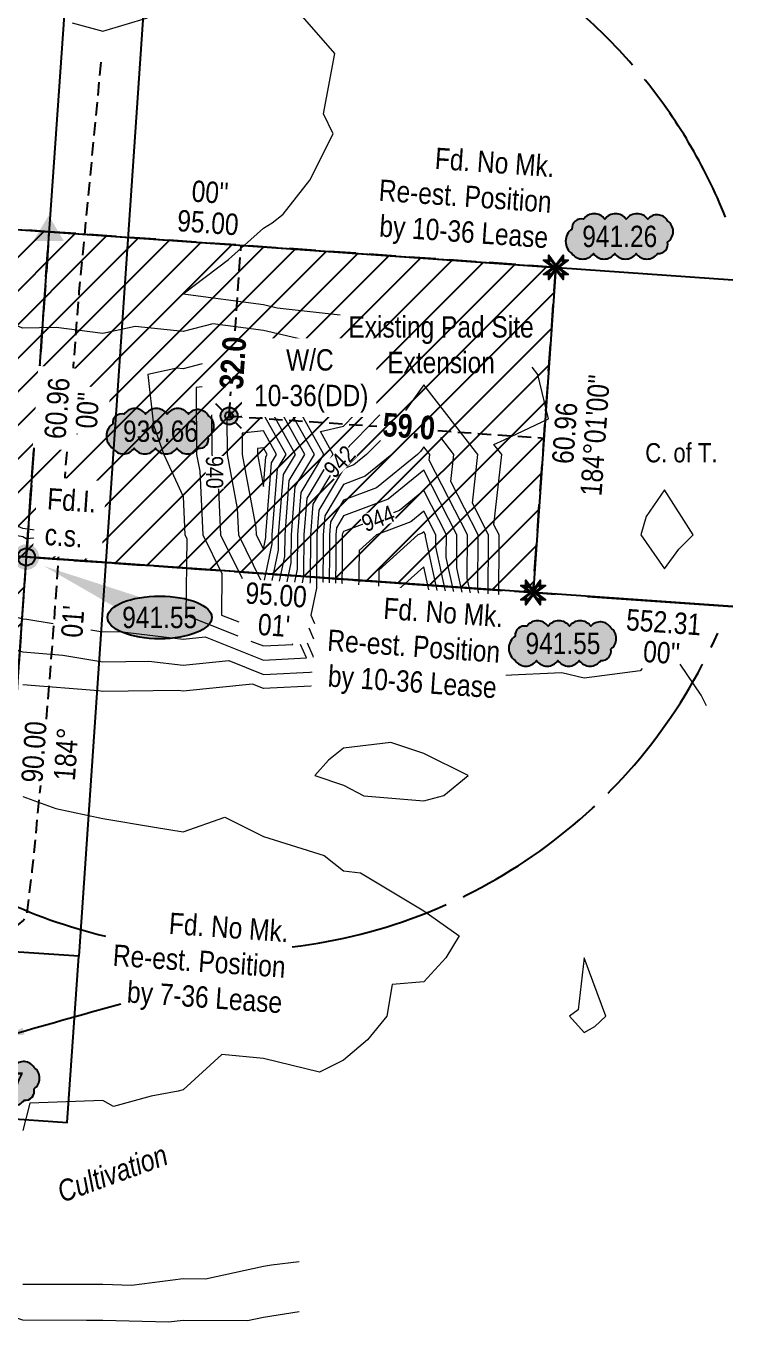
# Model space of a CAD drawing. Extents: x 302350 to 304876, y 5808283 to 5811113.
# Drawn here: x 304173 to 304503, y 5808665 to 5809276 of the extents above; entities that cross this region are included whole.
import ezdxf
from ezdxf.enums import TextEntityAlignment as Align

# ---------------------------------------------------------------- set-up
doc = ezdxf.new("R2010")
doc.units = 0
doc.header["$LTSCALE"] = 5
for name, pattern in [('foc-ACCESSROAD', [3.75, 2.5, -1.25]), ('foc-BUFFER', [16.75, 15, -1.75]), ('foc-QUARTERLINE', [33, 25, -3, 2, -3]), ('foc-TIELINE', [1.875, 1.25, -0.625]), ('UG_PIPE', [1.875, 1.25, -0.625])]:
    doc.linetypes.add(name, pattern=pattern)
for name, color, linetype in [('AS-PIPE-UG', 44, 'UG_PIPE'), ('AUX-BUFFER', 7, 'foc-BUFFER'), ('C-RW', 13, 'Continuous'), ('C-WS', 13, 'foc-ACCESSROAD'), ('F-RW', 190, 'Continuous'), ('L-AREAREQUIRED', 7, 'Continuous'), ('L-BD', 7, 'Continuous'), ('L-BD1', 253, 'Continuous'), ('L-MON', 1, 'Continuous'), ('L-MON-T', 1, 'Continuous'), ('L-QSEC', 8, 'foc-QUARTERLINE'), ('L-TITLEDB', 4, 'Continuous'), ('L-TITLEDB-T', 4, 'Continuous'), ('P-ELEVATION', 7, 'Continuous'), ('P-PROPOSED', 10, 'Continuous'), ('T-TIE', 201, 'foc-TIELINE')]:
    doc.layers.add(name, color=color, linetype=linetype)
doc.layers.add('C-TOPO-MAJR', color=7, linetype='Continuous', lineweight=15, true_color=0xd3aa5f)
doc.layers.add('C-TOPO-MINR', color=7, linetype='Continuous', lineweight=13, true_color=0xe9d5af)
doc.layers.add('C-TOPO-MAJR-TEXT', color=7, linetype='Continuous', true_color=0x644b1b)
doc.layers.add('P-PROPOSED-EXISTING-H', color=7, linetype='Continuous', true_color=0xffeebd)
doc.layers.add('T-TEXT', color=48, linetype='Continuous', lineweight=18)
doc.styles.add('80', font='ARIALN.TTF', dxfattribs={"height": 10})
doc.styles.add('80CG', font='ARIALN.TTF', dxfattribs={"height": 10})
doc.styles.add('80L', font='ARIALN.TTF', dxfattribs={"height": 10})
doc.styles.add('80LS', font='ARIALNI.TTF', dxfattribs={"height": 10})
doc.styles.add('BOLD', font='ARIALNB.TTF')
doc.styles.get("Standard").update_dxf_attribs({"font": 'ARIALN.TTF'})
doc.dimstyles.new('Compass 5 000', dxfattribs={"dimscale": 5, "dimtxt": 9, "dimasz": 2, "dimexe": 0.2, "dimexo": 0.0625, "dimgap": 0.5, "dimtad": 0, "dimtih": 1, "dimtoh": 1, "dimzin": 0, "dimdsep": 46, "dimtxsty": '80CG', "dimcen": 0.1, "dimse1": 1, "dimse2": 1, "dimclrd": 256, "dimclrt": 256, "dimaunit": 1, "dimadec": 4, "dimazin": 0, "dimtfac": 0.06, "dimtofl": 0, "dimtmove": 0, "dimatfit": 1, "dimfxl": 0.2, "dimtolj": 1, "dimtzin": 0, "dimlwd": -1, "dimarcsym": 0})

# ---------------------------------------------------------------- blocks, each defined once
blk = doc.blocks.new('STRIA')
blk.add_hatch(color=255).paths.add_polyline_path([(-0.04, 1.52), (-1.47, -0.87), (1.39, -0.87)])
blk = doc.blocks.new('STRIAA')
blk.add_blockref('STRIA', (0, 0))
blk = doc.blocks.new('STRIB')
at = {"color": 1}
blk.add_solid([(-1.12, -0.67), (-0.04, 1.13), (1.04, -0.67)], dxfattribs=at)
blk = doc.blocks.new('STRIBB')
blk.add_blockref('STRIB', (0, 0))
blk = doc.blocks.new('STRICC')
for name in ['STRIAA', 'STRIBB']:
    blk.add_blockref(name, (0, 0))
blk = doc.blocks.new('fdspike')
blk.add_blockref('STRICC', (0, 0))
blk = doc.blocks.new('fdia')
at = {"color": 255, "const_width": 1}
blk.add_lwpolyline([(-0.5, 0, 1), (0.5, 0, 1)], format="xyb", close=True, dxfattribs=at)
blk = doc.blocks.new('Fdiaa')
blk.add_blockref('fdia', (0, 0))
blk = doc.blocks.new('fdib')
at = {"color": 1, "const_width": 1.6}
blk.add_lwpolyline([(-0.4, 0, 1), (0.4, 0, 1)], format="xyb", close=True, dxfattribs=at)
at = {"color": 1}
blk.add_circle((0, 0), 0.8, dxfattribs=at)
blk = doc.blocks.new('Fdibb')
blk.add_blockref('fdib', (0, 0))
blk = doc.blocks.new('fdicc')
for name in ['Fdibb', 'Fdiaa']:
    blk.add_blockref(name, (0, 0))
blk = doc.blocks.new('FDI')
blk.add_blockref('fdicc', (0, 0))
blk = doc.blocks.new('TEMP')
h = blk.add_hatch(color=255)
h.dxf.hatch_style = 1
h.paths.add_polyline_path([(0, 0.25), (-0.67, 1.15), (-0.67, 0.67), (-1.15, 0.67), (-0.25, 0), (-1.15, -0.67), (-0.67, -0.67), (-0.67, -1.15), (0, -0.25), (0.67, -1.15), (0.67, -0.67), (1.15, -0.67), (0.25, 0), (1.15, 0.67), (0.67, 0.67), (0.67, 1.15)])
h.paths.add_polyline_path([(0.57, 0.85), (0.57, 0.57), (0.85, 0.57), (0.08, 0), (0.85, -0.57), (0.57, -0.57), (0.57, -0.85), (0, -0.08), (-0.57, -0.85), (-0.57, -0.57), (-0.85, -0.57), (-0.08, 0), (-0.85, 0.57), (-0.57, 0.57), (-0.57, 0.85), (0, 0.08)], flags=16)
h = blk.add_hatch(color=1)
h.dxf.hatch_style = 1
h.paths.add_polyline_path([(0, 0.08), (-0.57, 0.85), (-0.57, 0.57), (-0.85, 0.57), (-0.08, 0), (-0.85, -0.57), (-0.57, -0.57), (-0.57, -0.85), (0, -0.08), (0.57, -0.85), (0.57, -0.57), (0.85, -0.57), (0.08, 0), (0.85, 0.57), (0.57, 0.57), (0.57, 0.85)])
at = {"color": 1}
for p, q in [((-0.08, 0), (0.08, 0)), ((0, 0.08), (0, -0.08))]:
    blk.add_line(p, q, dxfattribs=at)
at = {"color": 255, "flags": 128}
blk.add_lwpolyline([(-0.25, 0), (-1.15, 0.67), (-0.67, 0.67), (-0.67, 1.15), (0, 0.25), (0.67, 1.15), (0.67, 0.67), (1.15, 0.67), (0.25, 0), (1.15, -0.67), (0.67, -0.67), (0.67, -1.15), (0, -0.25), (-0.67, -1.15), (-0.67, -0.67), (-1.15, -0.67)], close=True, dxfattribs=at)
at = {"color": 1, "flags": 128}
blk.add_lwpolyline([(-0.08, 0), (-0.85, 0.57), (-0.57, 0.57), (-0.57, 0.85), (0, 0.08), (0.57, 0.85), (0.57, 0.57), (0.85, 0.57), (0.08, 0), (0.85, -0.57), (0.57, -0.57), (0.57, -0.85), (0, -0.08), (-0.57, -0.85), (-0.57, -0.57), (-0.85, -0.57)], close=True, dxfattribs=at)
blk = doc.blocks.new('*U69')
at = {"layer": 'P-ELEVATION'}
h = blk.add_hatch(color=111, dxfattribs=at)
h.dxf.hatch_style = 1
edge = h.paths.add_edge_path()
edge.add_ellipse((0, 0), major_axis=(-24.38, 0), ratio=0.410256, start_angle=0, end_angle=360)
at = {"layer": 'P-ELEVATION', "color": 7, "flags": 128}
blk.add_lwpolyline([(0, 0, 12.5, 0, 0), (-54.11, 24.02, 0, 0, 0)], format="xyseb", dxfattribs=at)
at = {"layer": 'P-ELEVATION', "color": 7}
blk.add_ellipse((0, 0), major_axis=(-24.38, 0), ratio=0.410256, dxfattribs=at)
at = {"layer": 'P-ELEVATION', "style": '80'}
blk.add_attdef('ELEVATION', text='', height=10, dxfattribs=at).set_placement((0, 0), align=Align.MIDDLE_CENTER)
blk = doc.blocks.new('wa')
at = {"layer": 'P-ELEVATION'}
h = blk.add_hatch(color=111, dxfattribs=at)
h.dxf.hatch_style = 1
edge = h.paths.add_edge_path()
edge.add_arc((-17.35, -4.5), 6.1, 215, 325)
edge.add_arc((-7.35, -4.5), 6.1, 215, 325)
edge.add_arc((2.65, -4.5), 6.1, 215, 325)
edge.add_arc((12.65, -4.5), 6.1, 215, 325)
edge.add_arc((18.14, -3.7), 4.32, 263.43363, 373.43363)
edge.add_arc((18.85, 2.3), 6.1, 305, 415)
edge.add_arc((17.45, 4.39), 5.69, 30.69553, 140.69553)
edge.add_arc((8.05, 4.5), 6.1, 35, 145)
edge.add_arc((-1.95, 4.5), 6.1, 35, 145)
edge.add_arc((-11.95, 4.5), 6.1, 35, 145)
edge.add_arc((-18.04, 3.81), 4.33, 75.42608, 185.42608)
edge.add_arc((-18.36, -2.3), 6.96, 125, 235)
at = {"color": 240, "flags": 128}
blk.add_lwpolyline([(-22.35, -8, 0.520567), (-12.35, -8, 0.520567), (-2.35, -8, 0.520567), (7.65, -8, 0.520567), (17.65, -8, 0.520567), (22.35, -2.7, 0.520567), (22.35, 7.3, 0.520567), (13.05, 8, 0.520567), (3.05, 8, 0.520567), (-6.95, 8, 0.520567), (-16.95, 8, 0.520567), (-22.35, 3.4, 0.520567)], format="xyb", close=True, dxfattribs=at)
at = {"layer": 'P-ELEVATION', "color": 240, "flags": 128}
blk.add_lwpolyline([(0, 0, 12.5, 0, 0), (-12.42, -6.43, 0, 0, 0)], format="xyseb", dxfattribs=at)
at = {"layer": 'P-ELEVATION', "color": 240, "style": '80'}
blk.add_attdef('ELEVATION', text='', height=10, dxfattribs=at).set_placement((0, 0), align=Align.MIDDLE_CENTER)
blk = doc.blocks.new('WC')
at = {"layer": 'L-MON'}
h = blk.add_hatch(color=255, dxfattribs=at)
h.dxf.hatch_style = 1
edge = h.paths.add_edge_path()
edge.add_arc((0, 0), 0.9, 0, 360)
at = {"layer": 'L-MON', "color": 240, "flags": 128}
for points in [[(-0.62, 0.5), (-1.23, 1.12)], [(0.52, 0.61), (1.13, 1.21)], [(-1.18, -1.18), (-0.56, -0.57)], [(1.16, -1.18), (0.56, -0.57)]]:
    blk.add_lwpolyline(points, dxfattribs=at)
at = {"layer": 'L-MON', "color": 240}
for radius in [0.8, 0.373]:
    blk.add_circle((0, 0), radius, dxfattribs=at)

msp = doc.modelspace()

# ---------------------------------------------------------------- hatches: boundary and pattern name
at = {"layer": 'P-PROPOSED-EXISTING-H'}
h = msp.add_hatch(dxfattribs=at)
h.set_pattern_fill('ANSI31', color=256, scale=3.499769, style=0)
h.set_pattern_definition([(45, (3999.76, 656.62), (-7.857206125, 7.857206125), [])])
h.paths.add_polyline_path([(304420.594, 5809162.738), (304409.915, 5809010.672), (304173.014, 5809027.31), (304157.252, 5808802.878), (303807.885, 5808827.414), (303796.292, 5808840.759), (303811.179, 5809052.722), (303776.957, 5809055.126), (303783.068, 5809207.512)])

# ---------------------------------------------------------------- linework, layer by layer
at = {"layer": 'AS-PIPE-UG', "flags": 128}
for points in [[(304194.807, 5809112.327), (304197.789, 5809151.488), (304201.331, 5809188.453), (304208.136, 5809259.818)], [(304190.819, 5809060.861), (304192.374, 5809080.576)], [(304182.485, 5808951.427), (304185.614, 5808991.033), (304188.425, 5809030.502)], [(304150.621, 5808887.11), (304150.016, 5808873.785), (304150.914, 5808860.28), (304152.531, 5808856.395), (304154.841, 5808854.478), (304157.089, 5808854.058), (304167.336, 5808853.853), (304169.189, 5808855.24), (304171.904, 5808857.458), (304173.311, 5808860.698), (304175.794, 5808880.483), (304179.738, 5808920.392)]]:
    msp.add_lwpolyline(points, dxfattribs=at)
at = {"layer": 'C-RW', "flags": 128}
msp.add_lwpolyline([(304250.206, 5809611.608), (304197.628, 5808840.656), (304160.085, 5808843.216), (304214.222, 5809614.062)], dxfattribs=at)
at = {"layer": 'C-TOPO-MAJR', "linetype": 'Continuous', "lineweight": 15, "flags": 128}
for points, elevation in [([(304393.896, 5809005.744), (304394.012, 5809037.66), (304391.584, 5809042.414), (304395.247, 5809075.16), (304391.574, 5809079.924), (304396.338, 5809082.026), (304417.053, 5809091.945), (304412.177, 5809112.66), (304409.491, 5809116.097)], 2355), ([(304259.596, 5809093.833), (304259.737, 5809075.16), (304262.847, 5809058.652), (304263.849, 5809037.66), (304273.918, 5809017.238)], 2350), ([(304287.907, 5809016.255), (304290.947, 5809030.551), (304290.978, 5809037.66), (304293.199, 5809065.799), (304298.833, 5809075.16), (304288.513, 5809093.833)], 2350), ([(304338.352, 5809093.833), (304321.338, 5809076.321), (304320.399, 5809076.099), (304320.918, 5809075.16), (304306.986, 5809052.012), (304305.853, 5809037.66), (304305.757, 5809015.741), (304305.603, 5809015.012)], 2355), ([(304373.701, 5809007.36), (304369.359, 5809027.139), (304369.397, 5809037.66), (304358.838, 5809058.338), (304347.429, 5809049.07), (304321.338, 5809039.164), (304320.773, 5809038.225), (304320.728, 5809037.66), (304320.568, 5809000.93), (304320.404, 5809000.16), (304321.338, 5808997.995), (304323.407, 5808998.091), (304326.41, 5808996.706)], 2360), ([(304305.028, 5808994.169), (304307.266, 5808988.98)], 2355), ([(304460.839, 5808975.1), (304459.979, 5808974.02), (304433.838, 5808970.683), (304423.412, 5808973.087), (304396.338, 5808971.962), (304395.778, 5808980.211)], 2355), ([(304490.928, 5808957.641), (304488.484, 5808962.66), (304478.732, 5808977.233)], 2355), ([(304309.253, 5808967.069), (304283.838, 5808965.765), (304278.674, 5808967.824), (304246.338, 5808964.632), (304244.102, 5808964.897), (304208.838, 5808964.372), (304206.787, 5808964.712), (304171.338, 5808967.483)], 2355), ([(304171.338, 5808915.281), (304186.78, 5808909.718), (304208.838, 5808905.046), (304232.948, 5808901.051), (304246.338, 5808898.831), (304265.823, 5808905.676), (304283.838, 5808896.648), (304312.327, 5808887.66), (304321.338, 5808880.482), (304329.302, 5808879.696), (304358.838, 5808861.91), (304375.36, 5808850.16), (304369.08, 5808839.918), (304358.838, 5808828.601), (304344.077, 5808827.421), (304341.512, 5808812.66), (304332.454, 5808801.545), (304321.338, 5808792.035), (304310.13, 5808786.368), (304283.838, 5808792.868), (304264.342, 5808794.656), (304246.338, 5808778.226), (304243.966, 5808777.533), (304231.351, 5808775.16), (304213.699, 5808770.3), (304208.838, 5808773.211), (304174.641, 5808771.858), (304171.338, 5808759.213)], 2355), ([(304171.338, 5808687.322), (304184.234, 5808687.264), (304208.838, 5808687.208), (304222.12, 5808686.878), (304246.338, 5808689.871), (304256.708, 5808689.79), (304283.838, 5808695.729), (304287.664, 5808696.334), (304300.503, 5808697.925)], 2355)]:
    msp.add_lwpolyline(points, dxfattribs=dict(at, elevation=elevation))
at = {"layer": 'C-TOPO-MAJR', "linetype": 'Continuous', "lineweight": 15, "elevation": 2355, "flags": 128}
msp.add_lwpolyline([(304484.685, 5809037.66), (304471.338, 5809058.653), (304462.732, 5809046.266), (304460.326, 5809037.66), (304471.338, 5809021.754), (304478.067, 5809030.931), (304484.685, 5809037.66)], close=True, dxfattribs=at)
at = {"layer": 'C-TOPO-MINR', "linetype": 'Continuous', "lineweight": 13, "flags": 128}
for points, elevation in [([(304319.726, 5809140.327), (304290.284, 5809143.715), (304283.838, 5809145.221), (304246.373, 5809150.125), (304246.338, 5809150.116), (304245.916, 5809150.16), (304246.145, 5809150.353), (304246.338, 5809150.338), (304267.525, 5809166.473), (304283.838, 5809181.064), (304287.901, 5809183.597), (304293.015, 5809187.66), (304305.515, 5809203.483), (304316.482, 5809225.16), (304311.96, 5809234.538), (304317.297, 5809262.66), (304291.292, 5809292.706), (304284.519, 5809300.16), (304283.838, 5809300.602), (304264.203, 5809337.66), (304265.087, 5809356.411), (304261.86, 5809375.16)], 2354), ([(304194.405, 5809277.093), (304208.838, 5809273.154), (304229.659, 5809279.34)], 2353), ([(304309.113, 5809127.634), (304306.007, 5809127.991), (304283.838, 5809133.173), (304260.236, 5809136.262), (304246.338, 5809132.715), (304223.945, 5809135.054), (304208.838, 5809131.765), (304186.896, 5809134.602), (304171.338, 5809134.286), (304136.516, 5809147.482), (304133.838, 5809147.76), (304129.838, 5809150.16), (304130.48, 5809153.518), (304133.838, 5809167.798), (304136.904, 5809180.118)], 2353), ([(304255.264, 5809117.592), (304246.338, 5809115.313), (304243.375, 5809115.623), (304229.766, 5809112.66), (304232.509, 5809088.99), (304237.265, 5809075.16), (304246.338, 5809055.54), (304247.192, 5809037.66), (304248.022, 5809035.976), (304247.544, 5809000.16), (304271.851, 5808990.466)], 2352), ([(304255.264, 5809106.933), (304252.4, 5809106.598), (304252.638, 5809075.16), (304254.1, 5809067.398), (304255.52, 5809037.66), (304264.451, 5809019.547), (304264.192, 5809000.16), (304272.305, 5808996.925)], 2351), ([(304389.288, 5809006.113), (304388.98, 5809007.518), (304389.089, 5809037.66), (304381.524, 5809052.475), (304384.062, 5809075.16), (304358.838, 5809107.873), (304350.244, 5809095.755)], 2356), ([(304279.857, 5809093.833), (304266.707, 5809092.292), (304266.836, 5809075.16), (304271.593, 5809049.905), (304272.177, 5809037.66), (304282.546, 5809016.632)], 2349), ([(304284.368, 5809016.504), (304287.985, 5809033.513), (304288.003, 5809037.66), (304290.442, 5809068.557), (304294.416, 5809075.16), (304284.096, 5809093.833)], 2349), ([(304291.446, 5809016.007), (304293.909, 5809027.589), (304293.953, 5809037.66), (304295.956, 5809063.042), (304303.25, 5809075.16), (304292.93, 5809093.833)], 2351), ([(304294.985, 5809015.758), (304296.871, 5809024.627), (304296.928, 5809037.66), (304298.714, 5809060.284), (304307.667, 5809075.16), (304297.347, 5809093.833)], 2352), ([(304298.524, 5809015.51), (304299.833, 5809021.665), (304299.903, 5809037.66), (304301.471, 5809057.527), (304312.084, 5809075.16), (304301.764, 5809093.833)], 2353), ([(304302.063, 5809015.261), (304302.795, 5809018.703), (304302.878, 5809037.66), (304304.229, 5809054.77), (304316.501, 5809075.16), (304310.525, 5809085.974), (304321.338, 5809088.536), (304326.484, 5809093.833)], 2354), ([(304338.512, 5809081.783), (304332.077, 5809075.16), (304326.152, 5809070.347), (304321.338, 5809068.519), (304309.743, 5809049.255), (304308.828, 5809037.66), (304308.719, 5809012.779), (304306.036, 5809000.16), (304307.73, 5808996.234)], 2356), ([(304349.37, 5809080.745), (304343.944, 5809075.16), (304331.471, 5809065.027), (304321.338, 5809061.18), (304312.501, 5809046.498), (304311.803, 5809037.66), (304311.682, 5809009.817), (304309.628, 5809000.16), (304311.283, 5808996.323)], 2357), ([(304385.392, 5809006.425), (304384.075, 5809012.423), (304384.166, 5809037.66), (304371.464, 5809062.535), (304372.876, 5809075.16), (304366.751, 5809083.103)], 2357), ([(304381.495, 5809006.737), (304379.17, 5809017.329), (304379.243, 5809037.66), (304361.403, 5809072.595), (304361.69, 5809075.16), (304358.838, 5809078.86), (304357.303, 5809076.695), (304355.812, 5809075.16), (304336.79, 5809059.708), (304321.338, 5809053.842), (304315.258, 5809043.74), (304314.778, 5809037.66), (304314.644, 5809006.855), (304313.22, 5809000.16), (304314.836, 5808996.413)], 2358), ([(304377.598, 5809007.048), (304374.264, 5809022.234), (304374.32, 5809037.66), (304358.838, 5809067.978), (304342.109, 5809054.389), (304321.338, 5809046.503), (304318.015, 5809040.983), (304317.753, 5809037.66), (304317.606, 5809003.893), (304316.812, 5809000.16), (304318.389, 5808996.503)], 2359), ([(304369.804, 5809007.672), (304364.454, 5809032.044), (304364.474, 5809037.66), (304358.838, 5809048.698), (304352.748, 5809043.75), (304336.707, 5809037.66), (304328.628, 5809030.371), (304328.215, 5809000.16), (304331.81, 5808998.502)], 2361), ([(304365.907, 5809007.984), (304359.549, 5809036.949), (304359.551, 5809037.66), (304358.838, 5809039.057), (304358.067, 5809038.431), (304356.036, 5809037.66), (304337.796, 5809021.202), (304337.646, 5809010.245)], 2362), ([(304362.01, 5809008.296), (304358.838, 5809022.747), (304346.964, 5809012.034), (304346.93, 5809009.502)], 2363), ([(304108.834, 5809015.054), (304119.372, 5809014.626), (304133.838, 5809015.319), (304164.93, 5809000.16), (304171.338, 5808998.348), (304173.304, 5808998.194), (304185.524, 5808996.168)], 2353), ([(304088.718, 5808976.102), (304096.338, 5808981.022), (304107.566, 5808988.933), (304133.838, 5808987.659), (304143.093, 5808990.905), (304171.338, 5808982.915), (304190.046, 5808981.453), (304208.838, 5808978.338), (304230.341, 5808978.658), (304246.338, 5808976.768), (304267.628, 5808978.87), (304283.838, 5808972.405), (304308.654, 5808973.679)], 2354), ([(304203.196, 5808993.239), (304208.838, 5808992.304), (304216.579, 5808992.419), (304246.338, 5808988.904), (304256.583, 5808989.915), (304283.838, 5808979.045), (304303.922, 5808980.076), (304301.199, 5808986.391)], 2353), ([(304277.978, 5808988.022), (304283.838, 5808985.685), (304297.607, 5808986.392), (304297.495, 5808986.651)], 2352), ([(304308.223, 5808978.434), (304304.525, 5808987.007)], 2354), ([(304300.503, 5808674.402), (304283.838, 5808671.766), (304276.367, 5808670.131), (304246.338, 5808670.364), (304239.481, 5808669.517), (304208.838, 5808670.279), (304201.202, 5808670.296), (304171.338, 5808670.43), (304159.463, 5808674.536), (304133.838, 5808682.245), (304102.164, 5808700.16), (304105.813, 5808710.496)], 2354)]:
    msp.add_lwpolyline(points, dxfattribs=dict(at, elevation=elevation))
for points, elevation in [([(304289.999, 5809075.16), (304283.838, 5809086.308), (304273.86, 5809085.138), (304273.935, 5809075.16), (304280.339, 5809041.159), (304280.506, 5809037.66), (304283.838, 5809030.903), (304285.023, 5809036.475), (304285.028, 5809037.66), (304287.684, 5809071.314), (304289.999, 5809075.16)], 2348), ([(304285.582, 5809075.16), (304283.838, 5809078.316), (304281.013, 5809077.985), (304281.034, 5809075.16), (304283.838, 5809060.274), (304284.927, 5809074.071), (304285.582, 5809075.16)], 2347), ([(304171.338, 5809040.662), (304165.978, 5809043.02), (304167.168, 5809037.66), (304171.338, 5809036.829), (304172.979, 5809036.019), (304192.729, 5809037.66), (304171.338, 5809040.662)], 2352), ([(304358.838, 5808935.403), (304343.383, 5808940.615), (304321.338, 5808937.916), (304314.207, 5808932.291), (304307.849, 5808925.16), (304321.338, 5808920.684), (304330.81, 5808915.688), (304358.838, 5808913.352), (304368.25, 5808915.748), (304379.567, 5808925.16), (304358.838, 5808935.403)], 2356), ([(304443.944, 5808812.66), (304433.838, 5808839.85), (304430.972, 5808815.526), (304426.983, 5808812.66), (304433.838, 5808805.009), (304438.796, 5808807.703), (304443.944, 5808812.66)], 2356)]:
    msp.add_lwpolyline(points, close=True, dxfattribs=dict(at, elevation=elevation))
at = {"layer": 'C-WS', "flags": 128}
for points in [[(304173.014, 5809027.31), (304183.694, 5809179.376), (303809.64, 5809205.646), (303798.96, 5809053.581)], [(304420.594, 5809162.738), (304183.694, 5809179.376), (304173.014, 5809027.31), (304409.915, 5809010.672)], [(304173.014, 5809027.31), (304157.252, 5808802.878), (303795.417, 5808828.29), (303811.179, 5809052.722)]]:
    msp.add_lwpolyline(points, close=True, dxfattribs=at)
at = {"layer": 'F-RW', "flags": 128}
msp.add_lwpolyline([(304014.007, 5808664.515), (304032.325, 5808711.009), (304035.337, 5808773.85), (304192.163, 5808762.836), (304197.628, 5808840.656), (304160.085, 5808843.216), (304157.252, 5808802.878), (303999.715, 5808813.942), (303995.165, 5808718.992), (303979.117, 5808678.261)], dxfattribs=at)
at = {"layer": 'L-QSEC'}
msp.add_line((303776.957, 5809055.126), (304503.3, 5809004.114), dxfattribs=at)
at = {"layer": 'L-TITLEDB', "flags": 128}
msp.add_lwpolyline([(304503.3, 5809004.114), (303776.957, 5809055.126), (303783.068, 5809207.512), (304503.3, 5809156.929)], dxfattribs=at)
at = {"layer": 'T-TIE'}
for p, q in [((304270.607, 5809133.036), (304273.419, 5809173.074)), ((304267.813, 5809093.249), (304268.607, 5809104.56)), ((304267.813, 5809093.249), (304336.852, 5809088.4)), ((304365.391, 5809086.396), (304414.988, 5809082.912))]:
    msp.add_line(p, q, dxfattribs=at)

# ---------------------------------------------------------------- block references
at = {"layer": 'L-AREAREQUIRED', "color": 5, "xscale": 0.99993408, "yscale": 0.99993408, "zscale": 0.99993408}
msp.add_blockref('wa', (304154.298, 5808781.272), dxfattribs=at).add_auto_attribs({'ELEVATION': '941.57'})
at = {"layer": 'L-MON', "xscale": 4.999670399999993, "yscale": 4.999670399999993, "zscale": 4.999670399999993}
for name, p in [('fdspike', (304183.644, 5809179.408)), ('TEMP', (304409.915, 5809010.672))]:
    msp.add_blockref(name, p, dxfattribs=at)
at = {"layer": 'L-MON', "color": 3, "xscale": 4.999670399999998, "yscale": 4.999670399999998, "zscale": 4.999670399999998}
msp.add_blockref('WC', (304267.813, 5809093.249), dxfattribs=at)

# ---------------------------------------------------------------- texts
at = {"layer": 'L-BD', "style": '80L'}
for s, height, rotation, p in [("00''", 9.9993, 355.9826, (304258.933, 5809197.898)), ('95.00', 9.9993, 355.9826, (304257.934, 5809183.684)), ("184°01'00''", 9.99934, 85.9826, (304438.887, 5809084.226)), ('60.96', 9.9993, 85.9826, (304424.673, 5809085.225)), ('95.00', 9.9993, 355.9826, (304289.812, 5809009.584)), ("01'", 9.9993, 85.9826, (304194.701, 5808997.122)), ("01'", 9.9993, 355.9826, (304288.814, 5808995.37)), ('552.31', 9.9993, 355.9826, (304470.989, 5808996.86)), ("00''", 9.9993, 355.9826, (304469.991, 5808982.646)), ('184°', 9.9993, 85.9826, (304191.599, 5808935.116))]:
    msp.add_text(s, height=height, rotation=rotation, dxfattribs=at).set_placement(p, align=Align.MIDDLE)
at = {"layer": 'L-BD1', "style": 'BOLD'}
for s, rotation, p in [('32.0', 85.982622, (304269.557, 5809118.093)), ('59.0', 355.982622, (304351.842, 5809088.474))]:
    msp.add_text(s, height=10.9993, rotation=rotation, dxfattribs=at).set_placement(p, align=Align.MIDDLE)
at = {"layer": 'L-TITLEDB-T', "insert": (304366.885, 5809126.499), "char_height": 10, "width": 86.21187, "attachment_point": 5, "style": '80CG'}
msp.add_mtext('\\A1;Existing Pad Site \\PExtension', dxfattribs=at)
at = {"layer": 'L-TITLEDB-T', "insert": (304462.041, 5809080.546), "char_height": 8.99937, "attachment_point": 1, "style": '80L'}
msp.add_mtext_dynamic_manual_height_columns('\\pi0.29163;C. of T.', width=33.01414, gutter_width=45, heights=[0], dxfattribs=at)
at = {"layer": 'T-TEXT', "style": '80LS'}
msp.add_text('Cultivation', height=9.99934, rotation=20, dxfattribs=at).set_placement((304213.248, 5808739.171), align=Align.MIDDLE_CENTER)

# ---------------------------------------------------------------- next in the draw order: texts
at = {"layer": 'L-BD', "char_height": 9.9993, "attachment_point": 5, "rotation": 85.9826, "style": '80L', "bg_fill": 2}
for s, insert, width in [('60.96', (304187.419, 5809096.831), 28.24957), ('90.00', (304176.637, 5808936.167), 12.19416)]:
    msp.add_mtext(s, dxfattribs=dict(at, insert=insert, width=width))
at = {"layer": 'L-MON-T', "attachment_point": 1, "style": '80L', "bg_fill": 2}
for s, width, insert, char_height, rotation in [('\\pi26.09;Fd. No Mk.\\P\\pi0.99153;Re-est. Position\\P\\pi2.417;by 10-36 Lease', 80.16139, (304338.433, 5809220.598), 9.99854, 355.9825), ('Fd.I.\\Pc.s.', 22.04229, (304183.204, 5809059.592), 9.9985, 355.982622), ('\\pi26.09;Fd. No Mk.\\P\\pi0.99153;Re-est. Position\\P\\pi2.417;by 10-36 Lease', 80.16139, (304314.373, 5809010.174), 9.99854, 355.9825), ('\\pi26.09;Fd. No Mk.\\P\\pi0.99153;Re-est. Position\\P\\pi8.7871;by 7-36 Lease', 80.16139, (304214.096, 5808862.893), 9.99854, 355.9825)]:
    msp.add_mtext_dynamic_manual_height_columns(s, width=width, gutter_width=50, heights=[0], dxfattribs=dict(at, insert=insert, char_height=char_height, rotation=rotation))

# ---------------------------------------------------------------- next in the draw order: linework, layer by layer
at = {"layer": 'AUX-BUFFER', "color": 251, "linetype": 'foc-BUFFER'}
for start, end in [(21.829594, 160.889786), (276.755539, 336.013759), (207.517457, 256.61825)]:
    msp.add_arc((304267.813, 5809093.249), 249.984, start, end, dxfattribs=at)

# ---------------------------------------------------------------- next in the draw order: block references
at = {"layer": 'L-AREAREQUIRED', "color": 5, "xscale": 0.99993408, "yscale": 0.99993408, "zscale": 0.99993408}
for name, p, values in [('wa', (304450.43, 5809177.212), {'ELEVATION': '941.26'}), ('*U69', (304235.365, 5808999.041), {'ELEVATION': '941.55'}), ('wa', (304423.873, 5808986.887), {'ELEVATION': '941.55'})]:
    msp.add_blockref(name, p, dxfattribs=at).add_auto_attribs(values)
at = {"layer": 'L-MON', "xscale": 4.999670399999993, "yscale": 4.999670399999993, "zscale": 4.999670399999993}
for name, p in [('TEMP', (304420.594, 5809162.738)), ('FDI', (304173.014, 5809027.31))]:
    msp.add_blockref(name, p, dxfattribs=at)

# ---------------------------------------------------------------- next in the draw order: texts
at = {"layer": 'L-BD', "insert": (304201.633, 5809095.833), "char_height": 9.9993, "width": 12.19416, "attachment_point": 5, "rotation": 85.9826, "style": '80L', "bg_fill": 2}
msp.add_mtext('00"', dxfattribs=at)

# ---------------------------------------------------------------- next in the draw order: leaders
at = {"layer": 'L-MON-T', "path_type": 1}
msp.add_leader([(304162.121, 5808802.896), (304217.175, 5808818.441)], dimstyle='Compass 5 000', override={"dimgap": 0.5, "dimtad": 0}, dxfattribs=at)

# ---------------------------------------------------------------- next in the draw order: linework, layer by layer
at = {"layer": 'P-PROPOSED', "flags": 128}
msp.add_lwpolyline([(304420.594, 5809162.738), (304409.915, 5809010.672), (304173.014, 5809027.31), (304157.252, 5808802.878), (303807.885, 5808827.414), (303796.292, 5808840.759), (303811.179, 5809052.722), (303776.957, 5809055.126), (303783.068, 5809207.512)], close=True, dxfattribs=at)

# ---------------------------------------------------------------- next in the draw order: texts
at = {"layer": 'C-TOPO-MAJR-TEXT', "linetype": 'Continuous', "lineweight": -3, "char_height": 7.9988, "width": 14.93184, "attachment_point": 5, "bg_fill": 3, "box_fill_scale": 1.02, "bg_fill_color": 256, "bg_fill_true_color": 13158600, "bg_fill_transparency": 0}
for s, insert, rotation in [('942', (304319.491, 5809071.886, 2355), 45.826493), ('940', (304260.982, 5809066.913, 2314.847), 270.433612), ('944', (304337.485, 5809045.295, 2360), 20.789686)]:
    msp.add_mtext(s, dxfattribs=dict(at, insert=insert, rotation=rotation))
at = {"layer": 'L-TITLEDB-T', "insert": (304278.838, 5809109.643), "char_height": 9.99474, "attachment_point": 4, "style": '80L', "bg_fill": 2}
msp.add_mtext_dynamic_manual_height_columns('\\pi15.606;W/C \\P\\pi0.66531;10-36(DD)', width=52.83832, gutter_width=49.951, heights=[0], dxfattribs=at)

# ---------------------------------------------------------------- next in the draw order: block references
at = {"layer": 'L-AREAREQUIRED', "color": 5, "xscale": 0.99993408, "yscale": 0.99993408, "zscale": 0.99993408}
msp.add_blockref('wa', (304235.739, 5809086.136), dxfattribs=at).add_auto_attribs({'ELEVATION': '939.66'})

doc.saveas('drawing.dxf')
